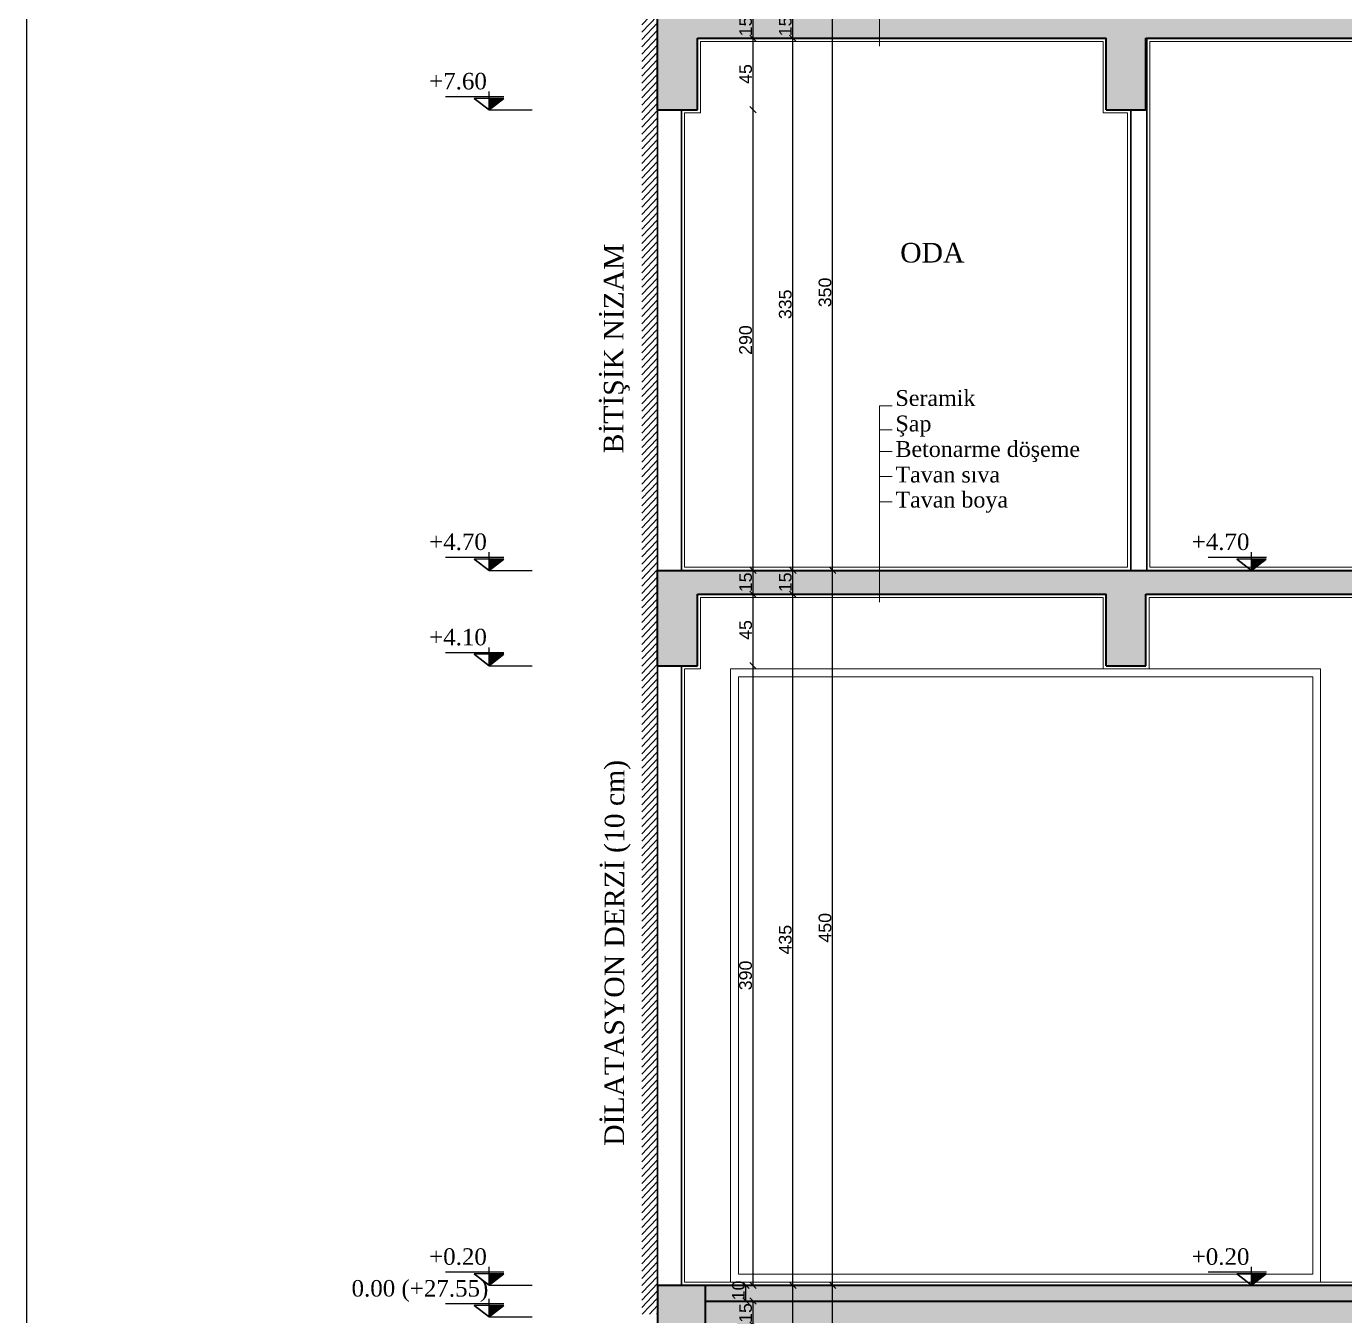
# Model space of a CAD drawing. Header units: centimetres. Extents: x 14449 to 53524, y -19051 to -10746.
# Drawn here: x 40068 to 40898, y -12538 to -11726 of the extents above; entities that cross this region are included whole.
import ezdxf

# ---------------------------------------------------------------- set-up
doc = ezdxf.new("R2010")
doc.units = ezdxf.units.CM
for name, color, linetype, lineweight in [('İNCE', 8, 'Continuous', 5), ('malzeme cizgisi', 242, 'Continuous', 20), ('P-ÖLÇÜ İÇ', 243, 'Continuous', 0), ('rtm-duv tugla', 22, 'Continuous', 35), ('rtm-mhl-yazı-malzeme', 7, 'Continuous', 13), ('rtm-sembol kot yazı', 7, 'Continuous', 20), ('rtm-sıva', 252, 'Continuous', 15), ('rtm-tarama-betonarme', 51, 'Continuous', 13), ('rtm-tas_betonarme', 50, 'Continuous', 40)]:
    doc.layers.add(name, color=color, linetype=linetype, lineweight=lineweight)
doc.layers.add('KOT', color=1, linetype='Continuous')
doc.styles.get("Standard").update_dxf_attribs({"font": 'arial.ttf'})
doc.styles.add('times new roman_1_18', font='times.ttf', dxfattribs={"height": 0.2})
doc.styles.add('VAZ-OLCU', font='times.ttf', dxfattribs={"height": 60})
doc.styles.add('ölçü', font='times.ttf', dxfattribs={"height": 10})
doc.dimstyles.new('İÇ ÖLÇÜ', dxfattribs={"dimtxt": 8, "dimasz": 4, "dimexe": 1.25, "dimexo": 0.625, "dimtad": 1, "dimdec": 0, "dimtxsty": 'Standard', "dimblk": 'OBLIQUE', "dimcen": 2.5, "dimse1": 1, "dimse2": 1, "dimclrd": 256, "dimclrt": 256, "dimadec": 0, "dimazin": 0, "dimtfac": 1, "dimtdec": 0, "dimtmove": 1, "dimatfit": 3, "dimldrblk": 'OBLIQUE', "dimfxl": 1, "dimarcsym": 0})

# ---------------------------------------------------------------- blocks, each defined once
blk = doc.blocks.new('kotson')
at = {"layer": 'KOT'}
blk.add_hatch(color=256, dxfattribs=at).paths.add_polyline_path([(0.3116589577985004, 13.64705882352427), (17.95871778132277, -7.2753e-12), (17.95871778132277, 13.64705882352427)])
for p, q in [((69.96763234626269, 15.99999999999272), (0, 15.99999999999272)), ((17.95871778132277, -7.276000000000001e-12), (17.95871778132277, 21.88235294116748)), ((17.95871778132277, -7.276000000000001e-12), (0.3116589577984996, 13.64705882352427)), ((0.3116589577984996, 13.64705882352427), (35.6057766048616, 13.64705882352427)), ((35.6057766048616, 13.64705882352427), (17.95871778132277, -7.276000000000001e-12)), ((17.95871778132277, -7.276000000000001e-12), (35.6057766048616, 13.64705882352427)), ((17.95871778132277, -7.276000000000001e-12), (17.95871778132277, 13.64705882352427)), ((17.95871778132277, -7.276000000000001e-12), (-33.72197473832966, -7.276000000000001e-12))]:
    blk.add_line(p, q, dxfattribs=at)
blk = doc.blocks.new('_Oblique')
at = {"color": 0, "linetype": 'ByBlock', "lineweight": -2}
blk.add_line((-0.5, -0.5), (0.5, 0.5), dxfattribs=at)
blk = doc.blocks.new('*D4143')
at = {"layer": 'Defpoints', "color": 0, "lineweight": 30, "transparency": 16777216}
for p in [(40525.31842135842, -12528.54400571918), (40525.31842135845, -12528.54400571918), (40525.31842135842, -12543.54400571918)]:
    blk.add_point(p, dxfattribs=at)
at = {"layer": 'P-ÖLÇÜ İÇ', "lineweight": -2, "transparency": 16777216}
blk.add_line((40525.31842135845, -12543.54400571918), (40525.31842135845, -12528.54400571918), dxfattribs=at)
at = {"layer": 'P-ÖLÇÜ İÇ', "lineweight": -2, "transparency": 16777216, "xscale": 4, "yscale": 4, "zscale": 4}
for p, rotation in [((40525.31842135845, -12528.54400571918), 90), ((40525.31842135845, -12543.54400571918), 270)]:
    blk.add_blockref('_Oblique', p, dxfattribs=dict(at, rotation=rotation))
at = {"layer": 'P-ÖLÇÜ İÇ', "transparency": 16777216, "insert": (40520.60883745667, -12536.04400571919), "char_height": 8, "attachment_point": 5, "rotation": 90}
blk.add_mtext('15', dxfattribs=at)
blk = doc.blocks.new('*D4144')
at = {"layer": 'Defpoints', "color": 0, "lineweight": 30, "transparency": 16777216}
for p in [(40520.81569881335, -12518.54400571918), (40525.31842135842, -12518.54400571918), (40525.31842135842, -12528.54400571918)]:
    blk.add_point(p, dxfattribs=at)
at = {"layer": 'P-ÖLÇÜ İÇ', "lineweight": -2, "transparency": 16777216}
blk.add_line((40520.81569881335, -12528.54400571918), (40520.81569881335, -12518.54400571918), dxfattribs=at)
at = {"layer": 'P-ÖLÇÜ İÇ', "lineweight": -2, "transparency": 16777216, "xscale": 4, "yscale": 4, "zscale": 4}
for p, rotation in [((40520.81569881335, -12518.54400571918), 90), ((40520.81569881335, -12528.54400571918), 270)]:
    blk.add_blockref('_Oblique', p, dxfattribs=dict(at, rotation=rotation))
at = {"layer": 'P-ÖLÇÜ İÇ', "transparency": 16777216, "insert": (40516.10611491156, -12521.85247949625), "char_height": 8, "attachment_point": 5, "rotation": 90}
blk.add_mtext('10', dxfattribs=at)
blk = doc.blocks.new('*D4145')
at = {"layer": 'Defpoints', "color": 0, "lineweight": 30, "transparency": 16777216}
for p in [(40525.14472077024, -12128.54400571918), (40525.31842135845, -12128.54400571918), (40525.31842135842, -12518.54400571918)]:
    blk.add_point(p, dxfattribs=at)
at = {"layer": 'P-ÖLÇÜ İÇ', "lineweight": -2, "transparency": 16777216}
blk.add_line((40525.31842135845, -12518.54400571918), (40525.31842135845, -12128.54400571918), dxfattribs=at)
at = {"layer": 'P-ÖLÇÜ İÇ', "lineweight": -2, "transparency": 16777216, "xscale": 4, "yscale": 4, "zscale": 4}
for p, rotation in [((40525.31842135845, -12128.54400571918), 90), ((40525.31842135845, -12518.54400571918), 270)]:
    blk.add_blockref('_Oblique', p, dxfattribs=dict(at, rotation=rotation))
at = {"layer": 'P-ÖLÇÜ İÇ', "transparency": 16777216, "insert": (40520.60610894371, -12323.54400571919), "char_height": 8, "attachment_point": 5, "rotation": 90}
blk.add_mtext('390', dxfattribs=at)
blk = doc.blocks.new('*D4146')
at = {"layer": 'Defpoints', "color": 0, "lineweight": 30, "transparency": 16777216}
for p in [(40525.31842135842, -12083.54400571918), (40525.31842135845, -12083.54400571918), (40525.14472077024, -12128.54400571918)]:
    blk.add_point(p, dxfattribs=at)
at = {"layer": 'P-ÖLÇÜ İÇ', "lineweight": -2, "transparency": 16777216}
blk.add_line((40525.31842135845, -12128.54400571918), (40525.31842135845, -12083.54400571918), dxfattribs=at)
at = {"layer": 'P-ÖLÇÜ İÇ', "lineweight": -2, "transparency": 16777216, "xscale": 4, "yscale": 4, "zscale": 4}
for p, rotation in [((40525.31842135845, -12083.54400571918), 90), ((40525.31842135845, -12128.54400571918), 270)]:
    blk.add_blockref('_Oblique', p, dxfattribs=dict(at, rotation=rotation))
at = {"layer": 'P-ÖLÇÜ İÇ', "transparency": 16777216, "insert": (40520.62520853443, -12106.04400571919), "char_height": 8, "attachment_point": 5, "rotation": 90}
blk.add_mtext('45', dxfattribs=at)
blk = doc.blocks.new('*D4147')
at = {"layer": 'Defpoints', "color": 0, "lineweight": 30, "transparency": 16777216}
for p in [(40525.31842135842, -12068.54400571918), (40525.31842135845, -12068.54400571918), (40525.31842135842, -12083.54400571918)]:
    blk.add_point(p, dxfattribs=at)
at = {"layer": 'P-ÖLÇÜ İÇ', "lineweight": -2, "transparency": 16777216}
blk.add_line((40525.31842135845, -12083.54400571918), (40525.31842135845, -12068.54400571918), dxfattribs=at)
at = {"layer": 'P-ÖLÇÜ İÇ', "lineweight": -2, "transparency": 16777216, "xscale": 4, "yscale": 4, "zscale": 4}
for p, rotation in [((40525.31842135845, -12068.54400571918), 90), ((40525.31842135845, -12083.54400571918), 270)]:
    blk.add_blockref('_Oblique', p, dxfattribs=dict(at, rotation=rotation))
at = {"layer": 'P-ÖLÇÜ İÇ', "transparency": 16777216, "insert": (40520.60883745667, -12076.04400571919), "char_height": 8, "attachment_point": 5, "rotation": 90}
blk.add_mtext('15', dxfattribs=at)
blk = doc.blocks.new('*D4148')
at = {"layer": 'Defpoints', "color": 0, "lineweight": 30, "transparency": 16777216}
for p in [(40524.97984236303, -11778.54400571918), (40525.31842135845, -11778.54400571918), (40525.31842135842, -12068.54400571918)]:
    blk.add_point(p, dxfattribs=at)
at = {"layer": 'P-ÖLÇÜ İÇ', "lineweight": -2, "transparency": 16777216}
blk.add_line((40525.31842135845, -12068.54400571918), (40525.31842135845, -11778.54400571918), dxfattribs=at)
at = {"layer": 'P-ÖLÇÜ İÇ', "lineweight": -2, "transparency": 16777216, "xscale": 4, "yscale": 4, "zscale": 4}
for p, rotation in [((40525.31842135845, -11778.54400571918), 90), ((40525.31842135845, -12068.54400571918), 270)]:
    blk.add_blockref('_Oblique', p, dxfattribs=dict(at, rotation=rotation))
at = {"layer": 'P-ÖLÇÜ İÇ', "transparency": 16777216, "insert": (40520.60883745667, -11923.54400571919), "char_height": 8, "attachment_point": 5, "rotation": 90}
blk.add_mtext('290', dxfattribs=at)
blk = doc.blocks.new('*D4149')
at = {"layer": 'Defpoints', "color": 0, "lineweight": 30, "transparency": 16777216}
for p in [(40525.31842135842, -11733.54400571918), (40525.31842135845, -11733.54400571918), (40524.97984236303, -11778.54400571918)]:
    blk.add_point(p, dxfattribs=at)
at = {"layer": 'P-ÖLÇÜ İÇ', "lineweight": -2, "transparency": 16777216}
blk.add_line((40525.31842135845, -11778.54400571918), (40525.31842135845, -11733.54400571918), dxfattribs=at)
at = {"layer": 'P-ÖLÇÜ İÇ', "lineweight": -2, "transparency": 16777216, "xscale": 4, "yscale": 4, "zscale": 4}
for p, rotation in [((40525.31842135845, -11733.54400571918), 90), ((40525.31842135845, -11778.54400571918), 270)]:
    blk.add_blockref('_Oblique', p, dxfattribs=dict(at, rotation=rotation))
at = {"layer": 'P-ÖLÇÜ İÇ', "transparency": 16777216, "insert": (40520.62520853443, -11756.04400571919), "char_height": 8, "attachment_point": 5, "rotation": 90}
blk.add_mtext('45', dxfattribs=at)
blk = doc.blocks.new('*D4150')
at = {"layer": 'Defpoints', "color": 0, "lineweight": 30, "transparency": 16777216}
for p in [(40525.31842135835, -11718.54400571918), (40525.31842135845, -11718.54400571918), (40525.31842135842, -11733.54400571918)]:
    blk.add_point(p, dxfattribs=at)
at = {"layer": 'P-ÖLÇÜ İÇ', "lineweight": -2, "transparency": 16777216}
blk.add_line((40525.31842135845, -11733.54400571918), (40525.31842135845, -11718.54400571918), dxfattribs=at)
at = {"layer": 'P-ÖLÇÜ İÇ', "lineweight": -2, "transparency": 16777216, "xscale": 4, "yscale": 4, "zscale": 4}
for p, rotation in [((40525.31842135845, -11718.54400571918), 90), ((40525.31842135845, -11733.54400571918), 270)]:
    blk.add_blockref('_Oblique', p, dxfattribs=dict(at, rotation=rotation))
at = {"layer": 'P-ÖLÇÜ İÇ', "transparency": 16777216, "insert": (40520.60883745667, -11726.04400571919), "char_height": 8, "attachment_point": 5, "rotation": 90}
blk.add_mtext('15', dxfattribs=at)
blk = doc.blocks.new('*D4155')
at = {"layer": 'Defpoints', "color": 0, "lineweight": 30, "transparency": 16777216}
for p in [(40550.31842135842, -12518.54400571918), (40550.31842135845, -12518.54400571918), (40550.31842135842, -12678.54400571918)]:
    blk.add_point(p, dxfattribs=at)
at = {"layer": 'P-ÖLÇÜ İÇ', "lineweight": -2, "transparency": 16777216}
blk.add_line((40550.31842135845, -12678.54400571918), (40550.31842135845, -12518.54400571918), dxfattribs=at)
at = {"layer": 'P-ÖLÇÜ İÇ', "lineweight": -2, "transparency": 16777216, "xscale": 4, "yscale": 4, "zscale": 4}
for p, rotation in [((40550.31842135845, -12518.54400571918), 90), ((40550.31842135845, -12678.54400571918), 270)]:
    blk.add_blockref('_Oblique', p, dxfattribs=dict(at, rotation=rotation))
at = {"layer": 'P-ÖLÇÜ İÇ', "transparency": 16777216, "insert": (40545.60883745667, -12598.54400571919), "char_height": 8, "attachment_point": 5, "rotation": 90}
blk.add_mtext('160', dxfattribs=at)
blk = doc.blocks.new('*D4156')
at = {"layer": 'Defpoints', "color": 0, "lineweight": 30, "transparency": 16777216}
for p in [(40550.31842135842, -12083.54400571918), (40550.31842135845, -12083.54400571918), (40550.31842135842, -12518.54400571918)]:
    blk.add_point(p, dxfattribs=at)
at = {"layer": 'P-ÖLÇÜ İÇ', "lineweight": -2, "transparency": 16777216}
blk.add_line((40550.31842135845, -12518.54400571918), (40550.31842135845, -12083.54400571918), dxfattribs=at)
at = {"layer": 'P-ÖLÇÜ İÇ', "lineweight": -2, "transparency": 16777216, "xscale": 4, "yscale": 4, "zscale": 4}
for p, rotation in [((40550.31842135845, -12083.54400571918), 90), ((40550.31842135845, -12518.54400571918), 270)]:
    blk.add_blockref('_Oblique', p, dxfattribs=dict(at, rotation=rotation))
at = {"layer": 'P-ÖLÇÜ İÇ', "transparency": 16777216, "insert": (40545.60610894371, -12301.04400571919), "char_height": 8, "attachment_point": 5, "rotation": 90}
blk.add_mtext('435', dxfattribs=at)
blk = doc.blocks.new('*D4157')
at = {"layer": 'Defpoints', "color": 0, "lineweight": 30, "transparency": 16777216}
for p in [(40550.31842135842, -12068.54400571918), (40550.31842135845, -12068.54400571918), (40550.31842135842, -12083.54400571918)]:
    blk.add_point(p, dxfattribs=at)
at = {"layer": 'P-ÖLÇÜ İÇ', "lineweight": -2, "transparency": 16777216}
blk.add_line((40550.31842135845, -12083.54400571918), (40550.31842135845, -12068.54400571918), dxfattribs=at)
at = {"layer": 'P-ÖLÇÜ İÇ', "lineweight": -2, "transparency": 16777216, "xscale": 4, "yscale": 4, "zscale": 4}
for p, rotation in [((40550.31842135845, -12068.54400571918), 90), ((40550.31842135845, -12083.54400571918), 270)]:
    blk.add_blockref('_Oblique', p, dxfattribs=dict(at, rotation=rotation))
at = {"layer": 'P-ÖLÇÜ İÇ', "transparency": 16777216, "insert": (40545.60883745667, -12076.04400571919), "char_height": 8, "attachment_point": 5, "rotation": 90}
blk.add_mtext('15', dxfattribs=at)
blk = doc.blocks.new('*D4158')
at = {"layer": 'Defpoints', "color": 0, "lineweight": 30, "transparency": 16777216}
for p in [(40550.31842135842, -11733.54400571918), (40550.31842135845, -11733.54400571918), (40550.31842135842, -12068.54400571918)]:
    blk.add_point(p, dxfattribs=at)
at = {"layer": 'P-ÖLÇÜ İÇ', "lineweight": -2, "transparency": 16777216}
blk.add_line((40550.31842135845, -12068.54400571918), (40550.31842135845, -11733.54400571918), dxfattribs=at)
at = {"layer": 'P-ÖLÇÜ İÇ', "lineweight": -2, "transparency": 16777216, "xscale": 4, "yscale": 4, "zscale": 4}
for p, rotation in [((40550.31842135845, -11733.54400571918), 90), ((40550.31842135845, -12068.54400571918), 270)]:
    blk.add_blockref('_Oblique', p, dxfattribs=dict(at, rotation=rotation))
at = {"layer": 'P-ÖLÇÜ İÇ', "transparency": 16777216, "insert": (40545.60610894371, -11901.04400571919), "char_height": 8, "attachment_point": 5, "rotation": 90}
blk.add_mtext('335', dxfattribs=at)
blk = doc.blocks.new('*D4159')
at = {"layer": 'Defpoints', "color": 0, "lineweight": 30, "transparency": 16777216}
for p in [(40550.31842135836, -11718.54400571918), (40550.31842135845, -11718.54400571918), (40550.31842135842, -11733.54400571918)]:
    blk.add_point(p, dxfattribs=at)
at = {"layer": 'P-ÖLÇÜ İÇ', "lineweight": -2, "transparency": 16777216}
blk.add_line((40550.31842135845, -11733.54400571918), (40550.31842135845, -11718.54400571918), dxfattribs=at)
at = {"layer": 'P-ÖLÇÜ İÇ', "lineweight": -2, "transparency": 16777216, "xscale": 4, "yscale": 4, "zscale": 4}
for p, rotation in [((40550.31842135845, -11718.54400571918), 90), ((40550.31842135845, -11733.54400571918), 270)]:
    blk.add_blockref('_Oblique', p, dxfattribs=dict(at, rotation=rotation))
at = {"layer": 'P-ÖLÇÜ İÇ', "transparency": 16777216, "insert": (40545.60883745667, -11726.04400571919), "char_height": 8, "attachment_point": 5, "rotation": 90}
blk.add_mtext('15', dxfattribs=at)
blk = doc.blocks.new('*D4135')
at = {"layer": 'Defpoints', "color": 0, "lineweight": 30, "transparency": 16777216}
for p in [(40575.31842135842, -12518.54400571918), (40575.31842135845, -12518.54400571918), (40575.31842135842, -12738.54400571918)]:
    blk.add_point(p, dxfattribs=at)
at = {"layer": 'P-ÖLÇÜ İÇ', "lineweight": -2, "transparency": 16777216}
blk.add_line((40575.31842135845, -12738.54400571918), (40575.31842135845, -12518.54400571918), dxfattribs=at)
at = {"layer": 'P-ÖLÇÜ İÇ', "lineweight": -2, "transparency": 16777216, "xscale": 4, "yscale": 4, "zscale": 4}
for p, rotation in [((40575.31842135845, -12518.54400571918), 90), ((40575.31842135845, -12738.54400571918), 270)]:
    blk.add_blockref('_Oblique', p, dxfattribs=dict(at, rotation=rotation))
at = {"layer": 'P-ÖLÇÜ İÇ', "transparency": 16777216, "insert": (40570.60883745667, -12628.54400571919), "char_height": 8, "attachment_point": 5, "rotation": 90}
blk.add_mtext('220', dxfattribs=at)
blk = doc.blocks.new('*D4136')
at = {"layer": 'Defpoints', "color": 0, "lineweight": 30, "transparency": 16777216}
for p in [(40575.31842135845, -12068.54400571918), (40577.6306924759, -12068.54400571918), (40575.31842135842, -12518.54400571918)]:
    blk.add_point(p, dxfattribs=at)
at = {"layer": 'P-ÖLÇÜ İÇ', "lineweight": -2, "transparency": 16777216}
blk.add_line((40575.31842135845, -12518.54400571918), (40575.31842135845, -12068.54400571918), dxfattribs=at)
at = {"layer": 'P-ÖLÇÜ İÇ', "lineweight": -2, "transparency": 16777216, "xscale": 4, "yscale": 4, "zscale": 4}
for p, rotation in [((40575.31842135845, -12068.54400571918), 90), ((40575.31842135845, -12518.54400571918), 270)]:
    blk.add_blockref('_Oblique', p, dxfattribs=dict(at, rotation=rotation))
at = {"layer": 'P-ÖLÇÜ İÇ', "transparency": 16777216, "insert": (40570.60883745667, -12293.54400571919), "char_height": 8, "attachment_point": 5, "rotation": 90}
blk.add_mtext('450', dxfattribs=at)
blk = doc.blocks.new('*D4137')
at = {"layer": 'Defpoints', "color": 0, "lineweight": 30, "transparency": 16777216}
for p in [(40575.31842135836, -11718.54400571917), (40575.31842135845, -11718.54400571917), (40577.6306924759, -12068.54400571918)]:
    blk.add_point(p, dxfattribs=at)
at = {"layer": 'P-ÖLÇÜ İÇ', "lineweight": -2, "transparency": 16777216}
blk.add_line((40575.31842135845, -12068.54400571918), (40575.31842135845, -11718.54400571917), dxfattribs=at)
at = {"layer": 'P-ÖLÇÜ İÇ', "lineweight": -2, "transparency": 16777216, "xscale": 4, "yscale": 4, "zscale": 4}
for p, rotation in [((40575.31842135845, -11718.54400571917), 90), ((40575.31842135845, -12068.54400571918), 270)]:
    blk.add_blockref('_Oblique', p, dxfattribs=dict(at, rotation=rotation))
at = {"layer": 'P-ÖLÇÜ İÇ', "transparency": 16777216, "insert": (40570.60610894371, -11893.54400571919), "char_height": 8, "attachment_point": 5, "rotation": 90}
blk.add_mtext('350', dxfattribs=at)

msp = doc.modelspace()

# ---------------------------------------------------------------- hatches: boundary and pattern name
at = {"layer": 'İNCE'}
h = msp.add_hatch(dxfattribs=at)
h.set_pattern_fill('TRIANG', color=256)
h.set_pattern_definition([(59.99999999999999, (14086.80719876179, -2365.168482269323), (-4.762499990779618, 8.24889196572339), [4.7625, -4.7625]), (120, (14086.80719876179, -2365.168482269323), (-9.52499999077962, 5.323391505385189e-09), [4.762499999999988, -4.762499999999988]), (0, (14084.42594876179, -2361.044036289123), (4.7625, 8.2488919604), [4.7625, -4.7625])])
h.paths.add_polyline_path([(41550.06947360259, -12543.54400571912), (41550.06947360259, -12528.54400571912), (40495.20545606992, -12528.54400571918), (40495.20545606992, -12543.54400571918)])
at = {"layer": 'rtm-sıva'}
h = msp.add_hatch(dxfattribs=at)
h.set_pattern_fill('ANSI31', color=256, angle=1.205119983694479)
h.set_pattern_definition([(46.20511998369447, (9409.547577434609, -3091.684213699662), (-2.291785089798973, 2.19734979058299), [])])
h.paths.add_polyline_path([(40465.20547219608, -11143.37657948467), (40455.20547219708, -11143.20268305387), (40455.20547219567, -12536.88455545636), (40465.20547219567, -12536.67419131777)])
at = {"layer": 'rtm-tarama-betonarme'}
h = msp.add_hatch(dxfattribs=at)
h.set_pattern_fill('ANSI33', color=256, scale=1.5, style=0)
h.set_pattern_definition([(45, (14431.94984303172, -4233.346336282691), (-6.735192090801863, 6.735192090801865), []), (45, (14438.68503803172, -4233.346336282691), (-6.735192090801863, 6.735192090801865), [4.762499999999999, -2.38125])])
h.paths.add_polyline_path([(41550.06947360255, -11718.54400571918), (40465.20545606992, -11718.54400571918), (40465.20545606992, -11778.54400571918), (40490.28545599699, -11778.54400571918), (40490.28545599699, -11733.54400571918), (40747.56947360256, -11733.54400571918), (40747.56947360256, -11778.54400571918), (40772.56947360256, -11778.54400571918), (40772.56947360255, -11733.54400571918), (41222.56947360256, -11733.54400571918), (41222.56947360256, -11778.54400571918), (41247.56947360256, -11778.54400571918), (41247.56947360256, -11733.54400571918), (41550.06947360255, -11733.54400571918)])
h = msp.add_hatch(dxfattribs=at)
h.set_pattern_fill('ANSI33', color=256, scale=1.5, style=0)
h.set_pattern_definition([(45, (14431.94984303172, -4583.346336282691), (-6.735192090801863, 6.735192090801865), []), (45, (14438.68503803172, -4583.346336282691), (-6.735192090801863, 6.735192090801865), [4.762499999999999, -2.38125])])
h.paths.add_polyline_path([(40465.20545606992, -12068.54400571918), (40465.20545606992, -12128.54400571918), (40490.28545599699, -12128.54400571918), (40490.28545599699, -12083.54400571918), (40747.56947360256, -12083.54400571918), (40747.56947360256, -12128.54400571918), (40772.56947360256, -12128.54400571918), (40772.56947360255, -12083.54400571918), (41222.56947360256, -12083.54400571918), (41222.56947360256, -12128.54400571918), (41247.56947360256, -12128.54400571918), (41247.56947360256, -12083.54400571918), (41550.06947360256, -12083.54400571918), (41550.06947360256, -12068.54400571918)])
h = msp.add_hatch(dxfattribs=at)
h.set_pattern_fill('ANSI33', color=256, scale=1.5, style=0)
h.set_pattern_definition([(45, (10184.48206034887, -4344.60289770969), (-6.735192090801863, 6.735192090801865), []), (45, (10191.21725534887, -4344.60289770969), (-6.735192090801863, 6.735192090801865), [4.762499999999999, -2.38125])])
h.paths.add_polyline_path([(43551.79287471749, -12518.54400571918), (43521.79287471749, -12518.54400571918), (43521.79287471749, -12678.54400571918), (42469.06947324776, -12678.54400571918), (42469.06947324775, -12518.54400571918), (42439.06947324725, -12518.54400571918), (42439.06947324725, -12678.54400571918), (41815.0694737618, -12678.54400571918), (41815.0694737618, -12518.54400571918), (41785.06947376181, -12518.54400571918), (41785.06947376181, -12678.54400571918), (41580.0694736026, -12678.54400571918), (41580.06947360258, -12518.54400571918), (41550.06947360259, -12518.54400571918), (41550.0694736026, -12678.54400571918), (40495.20545606992, -12678.54400571918), (40495.20545606992, -12518.54400571918), (40465.20545606992, -12518.54400571918), (40465.20545606992, -12738.54400571918), (43551.79287471749, -12738.54400571918)])
h = msp.add_hatch(dxfattribs=at)
h.set_pattern_fill('ANSI33', color=256, scale=1.5, style=0)
h.set_pattern_definition([(45, (14086.80719876179, -2365.168482269323), (-6.735192090801863, 6.735192090801865), []), (45, (14093.54239376179, -2365.168482269323), (-6.735192090801863, 6.735192090801865), [4.762499999999999, -2.38125])])
h.paths.add_polyline_path([(41550.06947360259, -12528.54400571912), (41550.06947360259, -12518.54400571912), (40495.20545606992, -12518.54400571918), (40495.20545606992, -12528.54400571918)])

# ---------------------------------------------------------------- linework, layer by layer
at = {"color": 2, "lineweight": 25}
msp.add_line((40067.84869207465, -10746.24796837939), (40067.8486920747, -12946.24796838013), dxfattribs=at)
at = {"layer": 'malzeme cizgisi'}
for p, q in [((40604.80650010904, -11615.00525067401), (40604.80650010904, -11738.54400571918)), ((40612.92908633022, -11965.00525067401), (40604.80650010904, -11965.00525067401)), ((40604.80650010904, -11965.00525067401), (40604.80650010904, -12088.54400571918)), ((40612.92908633022, -11980.00525067401), (40604.80650010904, -11980.00525067401)), ((40604.80650010904, -11993.66597895465), (40612.92908633022, -11993.66597895465)), ((40604.80650010904, -12009.47097845059), (40612.92908633022, -12009.47097845059)), ((40604.80650010904, -12025.27597794654), (40612.92908633022, -12025.27597794654))]:
    msp.add_line(p, q, dxfattribs=at)
at = {"layer": 'rtm-duv tugla'}
for p, q in [((40773.06947368629, -11733.54400571918), (40773.06947368629, -12068.54400571918)), ((40465.20545606992, -11778.54400571918), (40465.20545606992, -12068.54400571918)), ((40480.20545606992, -11778.54400571918), (40480.20545606992, -12068.54400571918)), ((40763.0694736863, -11778.54400571918), (40763.06947368629, -12068.54400571918)), ((40465.20545606992, -12128.54400571918), (40465.20545606992, -12518.54400571918)), ((40480.20545606992, -12128.54400571918), (40480.20545606992, -12518.54400571918))]:
    msp.add_line(p, q, dxfattribs=at)
at = {"layer": 'rtm-sıva'}
for points in [[(40482.20545606992, -12066.54400571918), (40761.06947368629, -12066.54400571918), (40761.06947368629, -11780.54400571918), (40745.56947360256, -11780.54400571918), (40745.56947360256, -11735.54400571918), (40492.28545599699, -11735.54400571918), (40492.28545599699, -11780.54400571918), (40482.20545606992, -11780.54400571918)], [(40775.0694736863, -12066.54400571918), (41233.06947368629, -12066.54400571918), (41233.06947368629, -11780.54400571918), (41220.56947360256, -11780.54400571918), (41220.56947360256, -11735.54400571918), (40775.06947368629, -11735.54400571918)], [(41403.06947368631, -12516.54400571918), (41403.0694736863, -12085.54400571918), (41249.56947360256, -12085.54400571918), (41249.56947360256, -12130.54400571918), (41220.56947360256, -12130.54400571918), (41220.56947360256, -12085.54400571918), (40774.56947360255, -12085.54400571918), (40774.56947360256, -12130.54400571918), (40745.56947360256, -12130.54400571918), (40745.56947360256, -12085.54400571918), (40492.28545599699, -12085.5440057192), (40492.28545599699, -12130.54400571918), (40482.20545606992, -12130.54400571918), (40482.20545606992, -12516.54400571918)], [(40516.08368730498, -12511.54400571918), (40877.56947360256, -12511.54400571918), (40877.56947360256, -12135.54400571916), (40516.08368730498, -12135.54400571916)]]:
    msp.add_lwpolyline(points, close=True, dxfattribs=at)
msp.add_lwpolyline([(40511.08368730498, -12516.54400571918), (40882.56947360256, -12516.54400571918), (40882.56947360256, -12130.54400571916), (40511.08368730498, -12130.54400571916), (40511.08368730498, -12516.54400571918)], dxfattribs=at)
at = {"layer": 'rtm-tas_betonarme'}
for p, q in [((40465.20545606992, -11778.54400571918), (40465.20545606992, -11718.54400571918)), ((40490.28545599699, -11733.54400571918), (40747.56947360256, -11733.54400571918)), ((40490.28545599699, -11778.54400571918), (40490.28545599699, -11733.54400571918)), ((40747.56947360256, -11778.54400571918), (40747.56947360256, -11733.54400571918)), ((40772.56947360255, -11733.54400571918), (41222.56947360256, -11733.54400571918)), ((40772.56947360256, -11778.54400571918), (40772.56947360255, -11733.54400571918)), ((40465.20545606992, -11778.54400571918), (40490.28545599699, -11778.54400571918)), ((40747.56947360256, -11778.54400571918), (40772.56947360256, -11778.54400571918)), ((40465.20545606992, -12068.54400571918), (41550.06947360256, -12068.54400571918)), ((40465.20545606992, -12128.54400571918), (40465.20545606992, -12068.54400571918)), ((40490.28545599699, -12083.54400571918), (40747.56947360256, -12083.54400571918)), ((40490.28545599699, -12128.54400571918), (40490.28545599699, -12083.54400571918)), ((40747.56947360256, -12128.54400571918), (40747.56947360256, -12083.54400571918)), ((40772.56947360255, -12083.54400571918), (41222.56947360256, -12083.54400571918)), ((40772.56947360256, -12128.54400571918), (40772.56947360255, -12083.54400571918)), ((40465.20545606992, -12128.54400571918), (40490.28545599699, -12128.54400571918)), ((40747.56947360256, -12128.54400571918), (40772.56947360256, -12128.54400571918)), ((40465.20545606992, -12518.54400571918), (41580.06947360259, -12518.54400571918)), ((40465.20545606992, -12518.54400571918), (40465.20545606992, -12738.54400571918)), ((40495.20545606992, -12518.54400571918), (40495.20545606992, -12678.54400571918)), ((40495.20545606992, -12528.54400571918), (41550.06947360259, -12528.54400571918))]:
    msp.add_line(p, q, dxfattribs=at)

# ---------------------------------------------------------------- block references
at = {"layer": 'KOT', "xscale": -0.525, "yscale": 0.525, "zscale": 0.525}
for p in [(40368.50668003924, -11778.54400571917), (40368.50668003923, -12068.54400571917), (40848.54230691616, -12068.54400571917), (40368.50668003924, -12128.54400571917), (40368.50668003923, -12518.54400571917), (40848.54230691616, -12518.54400571917), (40368.50668003923, -12538.54400571917)]:
    msp.add_blockref('kotson', p, dxfattribs=at)

# ---------------------------------------------------------------- texts
at = {"layer": 'rtm-mhl-yazı-malzeme', "lineweight": 30, "style": 'ölçü'}
for s, p in [('BİTİŞİK NİZAM', (40443.65741581771, -11994.86183821784)), ('DİLATASYON DERZİ (10 cm)', (40444.07901790294, -12430.81266102723))]:
    msp.add_text(s, height=12.3462, rotation=89.94368251160694, dxfattribs=at).set_placement(p)
at = {"layer": 'rtm-mhl-yazı-malzeme', "style": 'ölçü'}
msp.add_text('ODA', height=12.3462, dxfattribs=at).set_placement((40617.9122327255, -11874.70825218289))
at = {"layer": 'rtm-mhl-yazı-malzeme', "linetype": 'Continuous', "lineweight": 0, "style": 'times new roman_1_18'}
for s, p in [('Seramik', (40614.93153680526, -11965.00525067401)), ('Şap', (40614.93153680526, -11981.06937072858)), ('Betonarme döşeme', (40614.93153680525, -11997.13349078317)), ('Tavan sıva', (40614.93153680526, -12013.19761083774)), ('Tavan boya', (40614.93153680525, -12029.00261033368))]:
    msp.add_text(s, height=10, dxfattribs=at).set_placement(p)
at = {"layer": 'rtm-sembol kot yazı', "style": 'VAZ-OLCU'}
for s, p in [('+7.60', (40321.37365760135, -11765.72209863168, -91.86666170755807)), ('+4.70', (40321.37365760134, -12055.72209863168, -91.86666170755807)), ('+4.70', (40801.40928447827, -12055.72209863168, -91.86666170755807)), ('+4.10', (40321.37365760135, -12115.72209863168, -91.86666170755807)), ('+0.20', (40321.37365760134, -12505.72209863168, -91.86666170755807)), ('+0.20', (40801.40928447827, -12505.72209863168, -91.86666170755807)), ('0.00 (+27.55) ', (40272.56039155952, -12525.72209863168, -91.86666170755807))]:
    msp.add_text(s, height=10.39999999999975, dxfattribs=at).set_placement(p)

# ---------------------------------------------------------------- dimensions: what is measured, and where the dimension line sits
at = {"layer": 'P-ÖLÇÜ İÇ'}
for base, p1, p2, picture, middle in [((40525.31842135845, -11718.54400571918), (40525.3184213584, -11733.54400571918), (40525.31842135834, -11718.54400571917), '*D4150', (40520.60883745667, -11726.04400571919)), ((40550.31842135845, -11718.54400571918), (40550.3184213584, -11733.54400571918), (40550.31842135834, -11718.54400571917), '*D4159', (40545.60883745667, -11726.04400571919)), ((40575.31842135845, -11718.54400571917), (40577.63069247588, -12068.54400571918), (40575.31842135834, -11718.54400571917), '*D4137', (40570.60610894371, -11893.54400571919)), ((40525.31842135845, -11733.54400571918), (40524.97984236301, -11778.54400571917), (40525.3184213584, -11733.54400571918), '*D4149', (40520.62520853443, -11756.04400571919)), ((40550.31842135845, -11733.54400571918), (40550.3184213584, -12068.54400571918), (40550.3184213584, -11733.54400571918), '*D4158', (40545.60610894371, -11901.04400571919)), ((40525.31842135845, -11778.54400571918), (40525.3184213584, -12068.54400571918), (40524.97984236301, -11778.54400571917), '*D4148', (40520.60883745667, -11923.54400571919)), ((40525.31842135845, -12068.54400571918), (40525.3184213584, -12083.54400571918), (40525.3184213584, -12068.54400571918), '*D4147', (40520.60883745667, -12076.04400571919)), ((40550.31842135845, -12068.54400571918), (40550.3184213584, -12083.54400571918), (40550.3184213584, -12068.54400571918), '*D4157', (40545.60883745667, -12076.04400571919)), ((40575.31842135845, -12068.54400571918), (40575.3184213584, -12518.54400571918), (40577.63069247588, -12068.54400571918), '*D4136', (40570.60883745667, -12293.54400571919)), ((40525.31842135845, -12083.54400571918), (40525.14472077023, -12128.54400571917), (40525.3184213584, -12083.54400571918), '*D4146', (40520.62520853443, -12106.04400571919)), ((40550.31842135845, -12083.54400571918), (40550.3184213584, -12518.54400571918), (40550.3184213584, -12083.54400571918), '*D4156', (40545.60610894371, -12301.04400571919)), ((40525.31842135845, -12128.54400571918), (40525.3184213584, -12518.54400571918), (40525.14472077023, -12128.54400571917), '*D4145', (40520.60610894371, -12323.54400571919)), ((40550.31842135845, -12518.54400571918), (40550.3184213584, -12678.54400571918), (40550.3184213584, -12518.54400571918), '*D4155', (40545.60883745667, -12598.54400571919)), ((40575.31842135845, -12518.54400571918), (40575.3184213584, -12738.54400571918), (40575.3184213584, -12518.54400571918), '*D4135', (40570.60883745667, -12628.54400571919)), ((40525.31842135845, -12528.54400571918), (40525.3184213584, -12543.54400571918), (40525.3184213584, -12528.54400571918), '*D4143', (40520.60883745667, -12536.04400571919))]:
    dim = msp.add_linear_dim(base=base, p1=p1, p2=p2, angle=90, dimstyle='İÇ ÖLÇÜ', dxfattribs=at)
    dim.commit()
    dim.dimension.update_dxf_attribs({"geometry": picture, "text_midpoint": middle})
dim = msp.add_linear_dim(base=(40520.81569881335, -12518.54400571918), p1=(40525.3184213584, -12528.54400571918), p2=(40525.3184213584, -12518.54400571918), angle=90, dimstyle='İÇ ÖLÇÜ', dxfattribs=at)
dim.commit()
dim.dimension.update_dxf_attribs({"geometry": '*D4144', "text_midpoint": (40520.81569881333, -12521.85247949625), "dimtype": 160})

doc.saveas('drawing.dxf')
